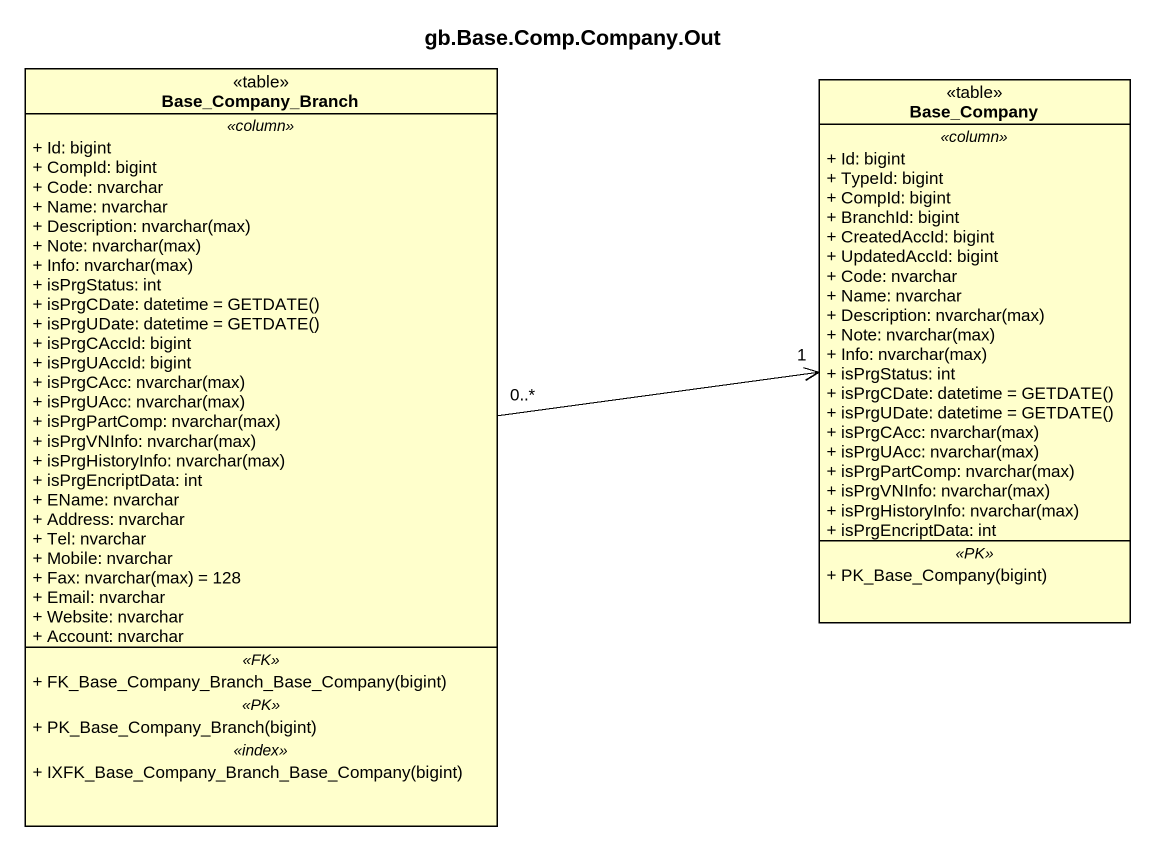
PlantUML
@startuml
title gb.Base.Comp.Company.Out
hide circle
hide empty members
skinparam classAttributeIconSize 0
class Base_Company_Branch <<table>> {
  .. <<column>> ..
  + Id: bigint
  + CompId: bigint
  + Code: nvarchar
  + Name: nvarchar
  {field} + Description: nvarchar(max)
  {field} + Note: nvarchar(max)
  {field} + Info: nvarchar(max)
  + isPrgStatus: int
  {field} + isPrgCDate: datetime = GETDATE()
  {field} + isPrgUDate: datetime = GETDATE()
  + isPrgCAccId: bigint
  + isPrgUAccId: bigint
  {field} + isPrgCAcc: nvarchar(max)
  {field} + isPrgUAcc: nvarchar(max)
  {field} + isPrgPartComp: nvarchar(max)
  {field} + isPrgVNInfo: nvarchar(max)
  {field} + isPrgHistoryInfo: nvarchar(max)
  + isPrgEncriptData: int
  + EName: nvarchar
  + Address: nvarchar
  + Tel: nvarchar
  + Mobile: nvarchar
  {field} + Fax: nvarchar(max) = 128
  + Email: nvarchar
  + Website: nvarchar
  + Account: nvarchar
  .. <<FK>> ..
  + FK_Base_Company_Branch_Base_Company(bigint)
  .. <<PK>> ..
  + PK_Base_Company_Branch(bigint)
  .. <<index>> ..
  + IXFK_Base_Company_Branch_Base_Company(bigint)
}
class Base_Company <<table>> {
  .. <<column>> ..
  + Id: bigint
  + TypeId: bigint
  + CompId: bigint
  + BranchId: bigint
  + CreatedAccId: bigint
  + UpdatedAccId: bigint
  + Code: nvarchar
  + Name: nvarchar
  {field} + Description: nvarchar(max)
  {field} + Note: nvarchar(max)
  {field} + Info: nvarchar(max)
  + isPrgStatus: int
  {field} + isPrgCDate: datetime = GETDATE()
  {field} + isPrgUDate: datetime = GETDATE()
  {field} + isPrgCAcc: nvarchar(max)
  {field} + isPrgUAcc: nvarchar(max)
  {field} + isPrgPartComp: nvarchar(max)
  {field} + isPrgVNInfo: nvarchar(max)
  {field} + isPrgHistoryInfo: nvarchar(max)
  + isPrgEncriptData: int
  .. <<PK>> ..
  + PK_Base_Company(bigint)
}
Base_Company_Branch "0..*" -right-> "1" Base_Company
@enduml
